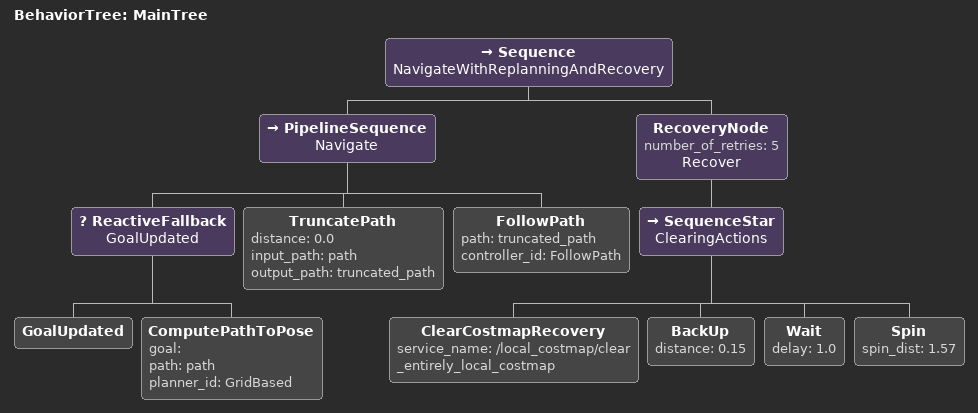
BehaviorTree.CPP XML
<root main_tree_to_execute="MainTree">
  <BehaviorTree ID="MainTree">
    <Sequence name="NavigateWithReplanningAndRecovery">
      <PipelineSequence name="Navigate">
        <ReactiveFallback name="GoalUpdated">
          <GoalUpdated/>
          <ComputePathToPose goal="" path="path" planner_id="GridBased"/>
        </ReactiveFallback>
        <TruncatePath distance="0.0" input_path="path" output_path="truncated_path"/>
        <FollowPath path="truncated_path" controller_id="FollowPath"/>
      </PipelineSequence>
      <RecoveryNode number_of_retries="5" name="Recover">
        <SequenceStar name="ClearingActions">
          <ClearCostmapRecovery service_name="/local_costmap/clear_entirely_local_costmap"/>
          <BackUp distance="0.15"/>
          <Wait delay="1.0"/>
          <Spin spin_dist="1.57"/>
        </SequenceStar>
      </RecoveryNode>
    </Sequence>
  </BehaviorTree>
</root>
